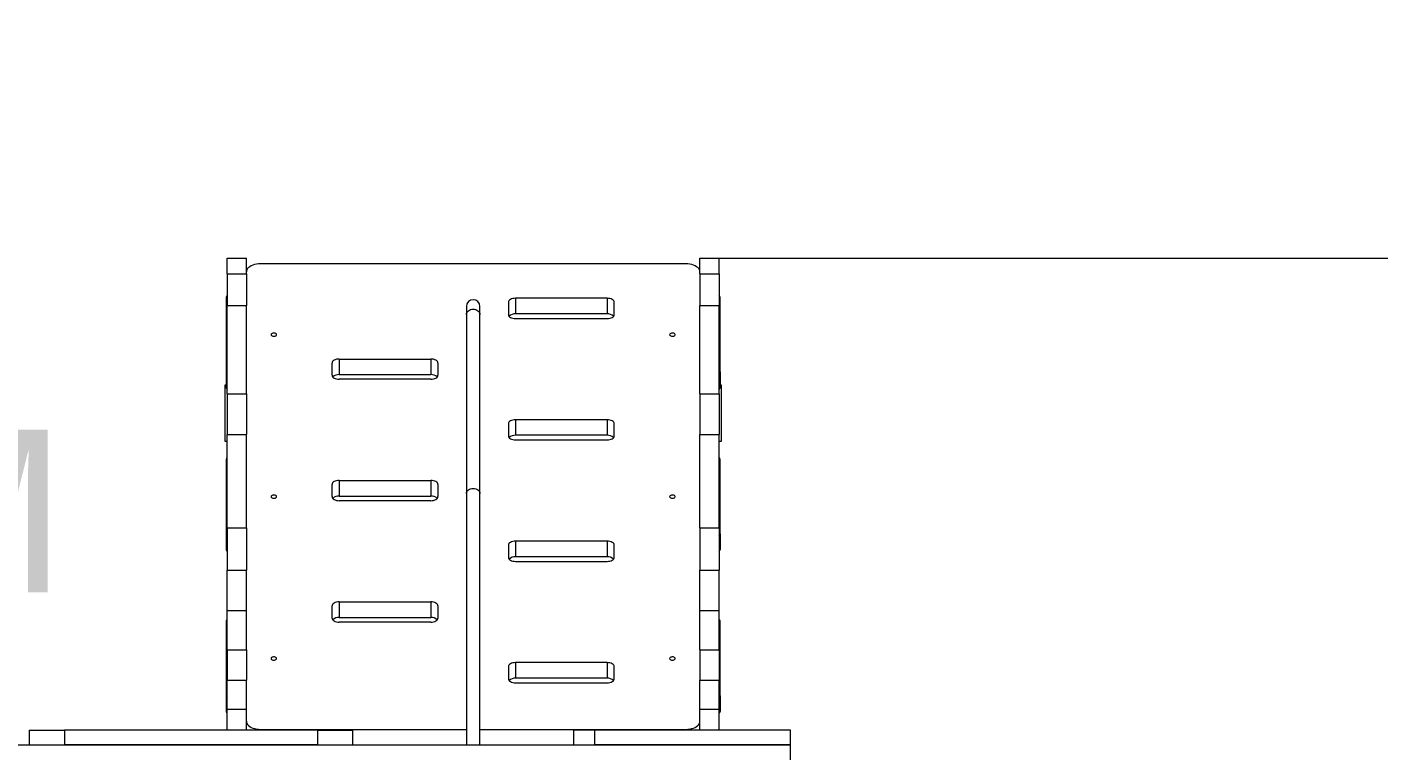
# Model space of a CAD drawing. Header units: millimetres. Extents: x -2809 to 3946, y -2926 to 2611.
# Drawn here: x -370 to 1546, y 412 to 1438 of the extents above; entities that cross this region are included whole.
import ezdxf

# ---------------------------------------------------------------- set-up
doc = ezdxf.new("R2010")
doc.units = ezdxf.units.MM
for name, color, linetype in [('DIKOM_АРТИКУЛ', 7, 'Continuous'), ('DIKOM_ОБЪЕКТ', 7, 'Continuous'), ('DIKOM_РАЗМЕР_ЗОНА', 7, 'Continuous'), ('DIKOM_РАЗМЕР_ОБЪЕКТА', 7, 'Continuous')]:
    doc.layers.add(name, color=color, linetype=linetype)
doc.styles.add('style1', font='arial.ttf', dxfattribs={"width": 0.8})
doc.dimstyles.new('1-50', dxfattribs={"dimtxt": 300, "dimasz": 200, "dimexe": 100, "dimexo": 0, "dimgap": 100, "dimtad": 1, "dimtxsty": 'style1', "dimcen": 200, "dimclrd": 7, "dimclre": 7, "dimclrt": 7, "dimadec": 1, "dimazin": 2, "dimtfac": 1, "dimtmove": 0, "dimatfit": 2, "dimfxl": 0, "dimlwd": 25, "dimlwe": 18, "dimarcsym": 0})

# ---------------------------------------------------------------- blocks, each defined once
blk = doc.blocks.new('*D15')
at = {"layer": 'Defpoints', "color": 0, "transparency": 16777216}
for p in [(597.4, 1110.8), (2261.6, 1110.8), (-254.2, -500.3)]:
    blk.add_point(p, dxfattribs=at)
at = {"layer": 'DIKOM_РАЗМЕР_ОБЪЕКТА', "color": 7, "lineweight": 18, "transparency": 16777216}
for p, q in [((597.4, 1110.8), (2361.6, 1110.8)), ((-254.2, -500.3), (2361.6, -500.3))]:
    blk.add_line(p, q, dxfattribs=at)
at = {"layer": 'DIKOM_РАЗМЕР_ОБЪЕКТА', "color": 7, "lineweight": 25, "transparency": 16777216}
blk.add_line((2261.6, -300.3), (2261.6, 910.8), dxfattribs=at)
at = {"layer": 'DIKOM_РАЗМЕР_ОБЪЕКТА', "color": 7, "transparency": 16777216}
for points in [[(2228.2, 910.8), (2294.9, 910.8), (2261.6, 1110.8)], [(2228.2, -300.3), (2294.9, -300.3), (2261.6, -500.3)]]:
    blk.add_solid(points, dxfattribs=at)
at = {"layer": 'DIKOM_РАЗМЕР_ОБЪЕКТА', "color": 7, "transparency": 16777216, "insert": (2008.4, 216.1), "char_height": 300, "attachment_point": 5, "rotation": 90, "style": 'style1'}
blk.add_mtext('1600', dxfattribs=at)
blk = doc.blocks.new('*D14')
at = {"layer": 'Defpoints', "color": 0, "transparency": 16777216}
for p in [(169.7, 2610.8), (3846, 2610.8), (169.7, -2000.3)]:
    blk.add_point(p, dxfattribs=at)
at = {"layer": 'DIKOM_РАЗМЕР_ЗОНА', "color": 7, "lineweight": 18, "transparency": 16777216}
for p, q in [((169.7, 2610.8), (3946, 2610.8)), ((169.7, -2000.3), (3946, -2000.3))]:
    blk.add_line(p, q, dxfattribs=at)
at = {"layer": 'DIKOM_РАЗМЕР_ЗОНА', "color": 7, "lineweight": 25, "transparency": 16777216}
blk.add_line((3846, -1800.3), (3846, 2410.8), dxfattribs=at)
at = {"layer": 'DIKOM_РАЗМЕР_ЗОНА', "color": 7, "transparency": 16777216}
for points in [[(3812.6, 2410.8), (3879.3, 2410.8), (3846, 2610.8)], [(3812.6, -1800.3), (3879.3, -1800.3), (3846, -2000.3)]]:
    blk.add_solid(points, dxfattribs=at)
at = {"layer": 'DIKOM_РАЗМЕР_ЗОНА', "color": 7, "transparency": 16777216, "insert": (3592.8, 227.9), "char_height": 300, "attachment_point": 5, "rotation": 90, "style": 'style1'}
blk.add_mtext('4600', dxfattribs=at)

msp = doc.modelspace()

# ---------------------------------------------------------------- linework, layer by layer
at = {"layer": 'DIKOM_ОБЪЕКТ', "color": 7, "linetype": 'Continuous', "lineweight": 15}
for p, q in [((-86.139, 1110.811), (-59.139, 1110.811)), ((-86.139, 1088.342), (-86.139, 1110.811)), ((-59.139, 1088.342), (-59.139, 1110.811)), ((563.861, 1102.519), (-39.139, 1102.519)), ((583.861, 1110.811), (610.861, 1110.811)), ((583.861, 1088.342), (583.861, 1110.811)), ((610.861, 1088.342), (610.861, 1110.811)), ((-86.139, 1088.342), (-59.139, 1088.342)), ((-86.139, 1088.342), (-86.139, 1043.765)), ((-59.139, 1088.342), (-59.139, 1043.765)), ((583.861, 1088.342), (610.861, 1088.342)), ((583.861, 1088.342), (583.861, 1043.765)), ((610.861, 1088.342), (610.861, 1043.765)), ((-87.639, 1054.912), (-87.639, 949.374)), ((612.361, 949.374), (612.361, 1054.912)), ((-86.139, 1043.765), (-59.139, 1043.765)), ((-86.139, 918.201), (-86.139, 1043.765)), ((-59.139, 918.201), (-59.139, 1043.765)), ((252.861, 1042.277), (252.861, 1030.918)), ((271.861, 1030.918), (271.861, 1042.277)), ((312.361, 1048.029), (312.361, 1030.822)), ((452.361, 1053.765), (322.361, 1053.765)), ((322.361, 1053.765), (322.361, 1031.648)), ((452.361, 1053.765), (452.361, 1031.648)), ((462.361, 1030.822), (462.361, 1048.029)), ((583.861, 1043.765), (610.861, 1043.765)), ((583.861, 918.201), (583.861, 1043.765)), ((610.861, 918.201), (610.861, 1043.765)), ((252.861, 1030.918), (252.861, 777.074)), ((271.861, 777.074), (271.861, 1030.918)), ((452.361, 1031.648), (322.361, 1031.648)), ((322.361, 1025.086), (452.361, 1025.086)), ((62.361, 944.786), (62.361, 961.993)), ((72.361, 967.729), (202.361, 967.729)), ((72.361, 967.729), (72.361, 945.612)), ((202.361, 967.729), (202.361, 945.612)), ((212.361, 961.993), (212.361, 944.786)), ((-87.639, 949.374), (-87.639, 927.257)), ((72.361, 945.612), (202.361, 945.612)), ((202.361, 939.05), (72.361, 939.05)), ((612.361, 949.374), (612.361, 927.257)), ((-89.139, 930.914), (-87.639, 930.914)), ((-89.139, 850.914), (-89.139, 930.914)), ((612.361, 930.914), (613.861, 930.914)), ((613.861, 930.914), (613.861, 850.914)), ((-86.139, 918.201), (-59.139, 918.201)), ((-86.139, 918.201), (-86.139, 860.58)), ((-59.139, 918.201), (-59.139, 860.58)), ((583.861, 918.201), (610.861, 918.201)), ((583.861, 918.201), (583.861, 860.58)), ((610.861, 918.201), (610.861, 860.58)), ((452.361, 881.692), (322.361, 881.692)), ((322.361, 881.692), (322.361, 859.575)), ((452.361, 881.692), (452.361, 859.575)), ((312.361, 875.956), (312.361, 858.749)), ((462.361, 858.749), (462.361, 875.956)), ((-86.139, 850.914), (-89.139, 850.914)), ((-86.139, 860.58), (-59.139, 860.58)), ((-86.139, 728.538), (-86.139, 860.58)), ((-59.139, 728.538), (-59.139, 860.58)), ((452.361, 859.575), (322.361, 859.575)), ((322.361, 853.013), (452.361, 853.013)), ((583.861, 860.58), (610.861, 860.58)), ((583.861, 728.538), (583.861, 860.58)), ((610.861, 728.538), (610.861, 860.58)), ((613.861, 850.914), (610.861, 850.914)), ((-87.639, 825.482), (-87.639, 719.944)), ((612.361, 719.944), (612.361, 825.482)), ((62.361, 772.713), (62.361, 789.92)), ((72.361, 795.656), (202.361, 795.656)), ((72.361, 795.656), (72.361, 773.539)), ((202.361, 795.656), (202.361, 773.539)), ((212.361, 789.92), (212.361, 772.713)), ((72.361, 773.539), (202.361, 773.539)), ((202.361, 766.977), (72.361, 766.977)), ((252.861, 777.074), (252.861, 420.811)), ((271.861, 420.811), (271.861, 777.074)), ((-86.139, 728.538), (-59.139, 728.538)), ((-86.139, 728.538), (-86.139, 668.73)), ((-59.139, 728.538), (-59.139, 668.73)), ((583.861, 728.538), (610.861, 728.538)), ((583.861, 728.538), (583.861, 668.73)), ((610.861, 728.538), (610.861, 668.73)), ((-87.639, 719.944), (-87.639, 697.827)), ((452.361, 709.619), (322.361, 709.619)), ((322.361, 709.619), (322.361, 687.502)), ((452.361, 709.619), (452.361, 687.502)), ((612.361, 719.944), (612.361, 697.827)), ((312.361, 703.884), (312.361, 686.676)), ((462.361, 686.676), (462.361, 703.884)), ((452.361, 687.502), (322.361, 687.502)), ((322.361, 680.941), (452.361, 680.941)), ((-86.139, 668.73), (-59.139, 668.73)), ((-86.139, 611.271), (-86.139, 668.73)), ((-59.139, 611.271), (-59.139, 668.73)), ((583.861, 668.73), (610.861, 668.73)), ((583.861, 611.271), (583.861, 668.73)), ((610.861, 611.271), (610.861, 668.73)), ((62.361, 600.64), (62.361, 617.847)), ((72.361, 623.583), (202.361, 623.583)), ((72.361, 623.583), (72.361, 601.466)), ((202.361, 623.583), (202.361, 601.466)), ((212.361, 617.847), (212.361, 600.64)), ((-87.639, 596.051), (-87.639, 490.513)), ((-86.139, 611.271), (-59.139, 611.271)), ((-86.139, 555.388), (-86.139, 611.271)), ((-59.139, 555.388), (-59.139, 611.271)), ((72.361, 601.466), (202.361, 601.466)), ((202.361, 594.904), (72.361, 594.904)), ((583.861, 611.271), (610.861, 611.271)), ((583.861, 555.388), (583.861, 611.271)), ((610.861, 555.388), (610.861, 611.271)), ((612.361, 490.513), (612.361, 596.051)), ((-86.139, 555.388), (-59.139, 555.388)), ((-86.139, 555.388), (-86.139, 512.845)), ((-59.139, 555.388), (-59.139, 512.845)), ((452.361, 537.546), (322.361, 537.546)), ((322.361, 537.546), (322.361, 515.429)), ((452.361, 537.546), (452.361, 515.429)), ((583.861, 555.388), (610.861, 555.388)), ((583.861, 555.388), (583.861, 512.845)), ((610.861, 555.388), (610.861, 512.845)), ((312.361, 531.811), (312.361, 514.603)), ((462.361, 514.603), (462.361, 531.811)), ((-86.139, 512.845), (-59.139, 512.845)), ((-86.139, 471.727), (-86.139, 512.845)), ((-59.139, 471.727), (-59.139, 512.845)), ((452.361, 515.429), (322.361, 515.429)), ((322.361, 508.868), (452.361, 508.868)), ((583.861, 512.845), (610.861, 512.845)), ((583.861, 471.727), (583.861, 512.845)), ((610.861, 471.727), (610.861, 512.845)), ((-87.639, 490.513), (-87.639, 468.396)), ((612.361, 490.513), (612.361, 468.396)), ((-86.139, 471.727), (-59.139, 471.727)), ((-86.139, 441.811), (-86.139, 471.727)), ((-59.139, 441.811), (-59.139, 471.727)), ((583.861, 471.727), (610.861, 471.727)), ((583.861, 441.811), (583.861, 471.727)), ((610.861, 441.811), (610.861, 471.727)), ((-366.928, 441.811), (-366.928, 420.811)), ((-366.928, 441.811), (-316.928, 441.811)), ((-316.928, 441.811), (-316.928, 420.811)), ((41.65, 441.811), (-316.928, 441.811)), ((-39.139, 442.906), (252.861, 442.906)), ((-39.139, 442.906), (-39.139, 441.811)), ((41.65, 441.811), (41.65, 420.811)), ((41.65, 441.811), (91.65, 441.811)), ((91.65, 420.811), (91.65, 441.811)), ((271.861, 442.906), (563.861, 442.906)), ((404.787, 441.811), (404.787, 420.811)), ((434.787, 441.811), (404.787, 441.811)), ((434.787, 420.811), (434.787, 441.811)), ((712.361, 441.811), (434.787, 441.811)), ((563.861, 442.906), (563.861, 441.811)), ((712.361, 420.811), (712.361, 441.811)), ((-1287.639, 420.811), (712.361, 420.811)), ((41.65, 420.811), (-316.928, 420.811)), ((712.361, 420.811), (434.787, 420.811)), ((712.361, 320.811), (712.361, 420.811))]:
    msp.add_line(p, q, dxfattribs=at)
at = {"layer": 'DIKOM_ОБЪЕКТ', "color": 7, "linetype": 'Continuous', "lineweight": 15, "flags": 128}
for points in [[(-39.139, 1102.519), (-41.985, 1102.403), (-44.774, 1102.055), (-47.447, 1101.483), (-49.952, 1100.698), (-52.236, 1099.717), (-54.254, 1098.56), (-55.964, 1097.25), (-57.332, 1095.813), (-58.329, 1094.28), (-58.935, 1092.68), (-59.139, 1091.048)], [(583.861, 1091.048), (583.657, 1092.68), (583.051, 1094.28), (582.054, 1095.813), (580.686, 1097.25), (578.976, 1098.56), (576.958, 1099.717), (574.674, 1100.698), (572.169, 1101.483), (569.496, 1102.055), (566.707, 1102.403), (563.861, 1102.519)], [(252.861, 1030.918), (253.043, 1032.351), (253.584, 1033.728), (254.462, 1034.997), (255.643, 1036.11), (257.083, 1037.023), (258.725, 1037.701), (260.508, 1038.119), (262.361, 1038.26), (264.214, 1038.119), (265.996, 1037.701), (267.639, 1037.023), (269.078, 1036.11), (270.26, 1034.997), (271.138, 1033.728), (271.678, 1032.351), (271.861, 1030.918)], [(322.361, 1053.765), (320.41, 1053.655), (318.534, 1053.329), (316.805, 1052.799), (315.29, 1052.085), (314.046, 1051.216), (313.122, 1050.224), (312.553, 1049.148), (312.361, 1048.029)], [(462.361, 1048.029), (462.169, 1049.148), (461.6, 1050.224), (460.676, 1051.216), (459.432, 1052.085), (457.917, 1052.799), (456.188, 1053.329), (454.312, 1053.655), (452.361, 1053.765)], [(312.361, 1030.822), (312.553, 1029.703), (313.122, 1028.627), (314.046, 1027.636), (315.29, 1026.766), (316.805, 1026.053), (318.534, 1025.523), (320.41, 1025.197), (322.361, 1025.086)], [(452.361, 1025.086), (454.312, 1025.197), (456.188, 1025.523), (457.917, 1026.053), (459.432, 1026.766), (460.676, 1027.636), (461.6, 1028.627), (462.169, 1029.703), (462.361, 1030.822)], [(-24.139, 1002.143), (-23.961, 1001.467), (-23.444, 1000.851), (-22.633, 1000.35), (-21.6, 1000.008), (-20.438, 999.855), (-19.249, 999.907), (-18.139, 1000.156), (-17.207, 1000.583), (-16.535, 1001.148), (-16.184, 1001.801), (-16.184, 1002.485), (-16.535, 1003.139), (-17.207, 1003.704), (-18.139, 1004.13), (-19.249, 1004.38), (-20.438, 1004.431), (-21.6, 1004.279), (-22.633, 1003.937), (-23.444, 1003.436), (-23.961, 1002.82), (-24.139, 1002.143)], [(540.861, 1002.143), (541.039, 1001.467), (541.556, 1000.851), (542.367, 1000.35), (543.4, 1000.008), (544.562, 999.855), (545.751, 999.907), (546.861, 1000.156), (547.793, 1000.583), (548.465, 1001.148), (548.816, 1001.801), (548.816, 1002.485), (548.465, 1003.139), (547.793, 1003.704), (546.861, 1004.13), (545.751, 1004.38), (544.562, 1004.431), (543.4, 1004.279), (542.367, 1003.937), (541.556, 1003.436), (541.039, 1002.82), (540.861, 1002.143)], [(72.361, 967.729), (70.41, 967.619), (68.534, 967.292), (66.805, 966.762), (65.29, 966.049), (64.046, 965.18), (63.122, 964.188), (62.553, 963.112), (62.361, 961.993)], [(212.361, 961.993), (212.169, 963.112), (211.6, 964.188), (210.676, 965.18), (209.432, 966.049), (207.917, 966.762), (206.188, 967.292), (204.312, 967.619), (202.361, 967.729)], [(62.361, 944.786), (62.553, 943.667), (63.122, 942.591), (64.046, 941.599), (65.29, 940.73), (66.805, 940.017), (68.534, 939.487), (70.41, 939.16), (72.361, 939.05)], [(202.361, 939.05), (204.312, 939.16), (206.188, 939.487), (207.917, 940.017), (209.432, 940.73), (210.676, 941.599), (211.6, 942.591), (212.169, 943.667), (212.361, 944.786)], [(322.361, 881.692), (320.41, 881.582), (318.534, 881.256), (316.805, 880.726), (315.29, 880.012), (314.046, 879.143), (313.122, 878.151), (312.553, 877.075), (312.361, 875.956)], [(462.361, 875.956), (462.169, 877.075), (461.6, 878.151), (460.676, 879.143), (459.432, 880.012), (457.917, 880.726), (456.188, 881.256), (454.312, 881.582), (452.361, 881.692)], [(312.361, 858.749), (312.553, 857.63), (313.122, 856.554), (314.046, 855.563), (315.29, 854.693), (316.805, 853.98), (318.534, 853.45), (320.41, 853.124), (322.361, 853.013)], [(452.361, 853.013), (454.312, 853.124), (456.188, 853.45), (457.917, 853.98), (459.432, 854.693), (460.676, 855.563), (461.6, 856.554), (462.169, 857.63), (462.361, 858.749)], [(72.361, 795.656), (70.41, 795.546), (68.534, 795.219), (66.805, 794.689), (65.29, 793.976), (64.046, 793.107), (63.122, 792.115), (62.553, 791.039), (62.361, 789.92)], [(212.361, 789.92), (212.169, 791.039), (211.6, 792.115), (210.676, 793.107), (209.432, 793.976), (207.917, 794.689), (206.188, 795.219), (204.312, 795.546), (202.361, 795.656)], [(-24.139, 772.713), (-23.961, 772.036), (-23.444, 771.42), (-22.633, 770.919), (-21.6, 770.577), (-20.438, 770.425), (-19.249, 770.476), (-18.139, 770.726), (-17.207, 771.152), (-16.535, 771.717), (-16.184, 772.371), (-16.184, 773.055), (-16.535, 773.708), (-17.207, 774.273), (-18.139, 774.7), (-19.249, 774.95), (-20.438, 775.001), (-21.6, 774.849), (-22.633, 774.507), (-23.444, 774.005), (-23.961, 773.389), (-24.139, 772.713)], [(62.361, 772.713), (62.553, 771.594), (63.122, 770.518), (64.046, 769.526), (65.29, 768.657), (66.805, 767.944), (68.534, 767.414), (70.41, 767.087), (72.361, 766.977)], [(202.361, 766.977), (204.312, 767.087), (206.188, 767.414), (207.917, 767.944), (209.432, 768.657), (210.676, 769.526), (211.6, 770.518), (212.169, 771.594), (212.361, 772.713)], [(252.861, 777.074), (253.043, 778.507), (253.584, 779.884), (254.462, 781.153), (255.643, 782.266), (257.083, 783.179), (258.725, 783.857), (260.508, 784.275), (262.361, 784.416), (264.214, 784.275), (265.996, 783.857), (267.639, 783.179), (269.078, 782.266), (270.26, 781.153), (271.138, 779.884), (271.678, 778.507), (271.861, 777.074), (271.861, 777.074)], [(540.861, 772.713), (541.039, 772.036), (541.556, 771.42), (542.367, 770.919), (543.4, 770.577), (544.562, 770.425), (545.751, 770.476), (546.861, 770.726), (547.793, 771.152), (548.465, 771.717), (548.816, 772.371), (548.816, 773.055), (548.465, 773.708), (547.793, 774.273), (546.861, 774.7), (545.751, 774.95), (544.562, 775.001), (543.4, 774.849), (542.367, 774.507), (541.556, 774.005), (541.039, 773.389), (540.861, 772.713)], [(322.361, 709.619), (320.41, 709.509), (318.534, 709.183), (316.805, 708.653), (315.29, 707.939), (314.046, 707.07), (313.122, 706.079), (312.553, 705.003), (312.361, 703.884)], [(462.361, 703.884), (462.169, 705.003), (461.6, 706.079), (460.676, 707.07), (459.432, 707.939), (457.917, 708.653), (456.188, 709.183), (454.312, 709.509), (452.361, 709.619)], [(312.361, 686.676), (312.553, 685.557), (313.122, 684.481), (314.046, 683.49), (315.29, 682.62), (316.805, 681.907), (318.534, 681.377), (320.41, 681.051), (322.361, 680.941)], [(452.361, 680.941), (454.312, 681.051), (456.188, 681.377), (457.917, 681.907), (459.432, 682.62), (460.676, 683.49), (461.6, 684.481), (462.169, 685.557), (462.361, 686.676)], [(72.361, 623.583), (70.41, 623.473), (68.534, 623.146), (66.805, 622.616), (65.29, 621.903), (64.046, 621.034), (63.122, 620.042), (62.553, 618.966), (62.361, 617.847)], [(212.361, 617.847), (212.169, 618.966), (211.6, 620.042), (210.676, 621.034), (209.432, 621.903), (207.917, 622.616), (206.188, 623.146), (204.312, 623.473), (202.361, 623.583)], [(62.361, 600.64), (62.553, 599.521), (63.122, 598.445), (64.046, 597.453), (65.29, 596.584), (66.805, 595.871), (68.534, 595.341), (70.41, 595.014), (72.361, 594.904)], [(202.361, 594.904), (204.312, 595.014), (206.188, 595.341), (207.917, 595.871), (209.432, 596.584), (210.676, 597.453), (211.6, 598.445), (212.169, 599.521), (212.361, 600.64)], [(-24.139, 543.282), (-23.961, 542.606), (-23.444, 541.99), (-22.633, 541.488), (-21.6, 541.146), (-20.438, 540.994), (-19.249, 541.045), (-18.139, 541.295), (-17.207, 541.722), (-16.535, 542.287), (-16.184, 542.94), (-16.184, 543.624), (-16.535, 544.278), (-17.207, 544.843), (-18.139, 545.269), (-19.249, 545.519), (-20.438, 545.57), (-21.6, 545.418), (-22.633, 545.076), (-23.444, 544.575), (-23.961, 543.958), (-24.139, 543.282)], [(322.361, 537.546), (320.41, 537.436), (318.534, 537.11), (316.805, 536.58), (315.29, 535.866), (314.046, 534.997), (313.122, 534.006), (312.553, 532.93), (312.361, 531.811)], [(462.361, 531.811), (462.169, 532.93), (461.6, 534.006), (460.676, 534.997), (459.432, 535.866), (457.917, 536.58), (456.188, 537.11), (454.312, 537.436), (452.361, 537.546)], [(540.861, 543.282), (541.039, 542.606), (541.556, 541.99), (542.367, 541.488), (543.4, 541.146), (544.562, 540.994), (545.751, 541.045), (546.861, 541.295), (547.793, 541.722), (548.465, 542.287), (548.816, 542.94), (548.816, 543.624), (548.465, 544.278), (547.793, 544.843), (546.861, 545.269), (545.751, 545.519), (544.562, 545.57), (543.4, 545.418), (542.367, 545.076), (541.556, 544.575), (541.039, 543.958), (540.861, 543.282)], [(312.361, 514.603), (312.553, 513.484), (313.122, 512.408), (314.046, 511.417), (315.29, 510.548), (316.805, 509.834), (318.534, 509.304), (320.41, 508.978), (322.361, 508.868)], [(452.361, 508.868), (454.312, 508.978), (456.188, 509.304), (457.917, 509.834), (459.432, 510.548), (460.676, 511.417), (461.6, 512.408), (462.169, 513.484), (462.361, 514.603)], [(-59.139, 454.378), (-58.935, 452.745), (-58.329, 451.146), (-57.332, 449.612), (-55.964, 448.176), (-54.254, 446.866), (-52.236, 445.708), (-49.952, 444.727), (-47.447, 443.943), (-44.774, 443.371), (-41.985, 443.023), (-39.139, 442.906)], [(563.861, 442.906), (566.707, 443.023), (569.496, 443.371), (572.169, 443.943), (574.674, 444.727), (576.958, 445.708), (578.976, 446.866), (580.686, 448.176), (582.054, 449.612), (583.051, 451.146), (583.657, 452.745), (583.861, 454.378)]]:
    msp.add_lwpolyline(points, dxfattribs=at)
at = {"layer": 'DIKOM_ОБЪЕКТ', "color": 7, "linetype": 'Continuous', "lineweight": 15}
for centre, radius, start, end in [((-83.995, 1054.627), 3.655, 125.913049, 175.522608), ((608.718, 1054.628), 3.654, 4.467709, 54.096634), ((262.361, 1042.277), 9.5, 0, 180), ((321.535, 1019.835), 11.842, 86.00127, 133.902552), ((453.186, 1019.834), 11.843, 46.099307, 93.997356), ((-83.995, 949.66), 3.655, 184.477392, 234.086951), ((71.535, 933.797), 11.843, 86.003128, 133.900694), ((203.186, 933.796), 11.844, 46.101165, 93.995498), ((608.718, 949.659), 3.654, 305.903366, 355.532291), ((-83.994, 927.543), 3.657, 184.486252, 234.075912), ((608.717, 927.543), 3.655, 305.914389, 355.523447), ((321.535, 847.761), 11.843, 86.003128, 133.900694), ((453.186, 847.76), 11.844, 46.101165, 93.995498), ((-83.995, 825.196), 3.655, 125.913049, 175.522608), ((608.718, 825.197), 3.654, 4.467709, 54.096634), ((71.535, 761.724), 11.843, 86.003128, 133.900694), ((203.186, 761.723), 11.844, 46.101165, 93.995498), ((-83.995, 720.229), 3.655, 184.477392, 234.086951), ((608.718, 720.228), 3.654, 305.903366, 355.532291), ((-83.994, 698.113), 3.657, 184.486252, 234.075912), ((608.717, 698.112), 3.655, 305.914389, 355.523447), ((321.535, 675.688), 11.843, 86.003128, 133.900694), ((453.186, 675.687), 11.844, 46.101165, 93.995498), ((-83.995, 595.766), 3.655, 125.913049, 175.522608), ((71.535, 589.652), 11.843, 86.001227, 133.901259), ((203.187, 589.651), 11.844, 46.1006, 93.997399), ((608.718, 595.767), 3.654, 4.467709, 54.096634), ((321.535, 503.615), 11.843, 86.003128, 133.900694), ((453.186, 503.614), 11.844, 46.101165, 93.995498), ((-83.995, 490.798), 3.655, 184.476959, 234.087384), ((608.718, 490.798), 3.654, 305.902933, 355.532724), ((-83.994, 468.682), 3.656, 184.481821, 234.081433), ((608.718, 468.681), 3.654, 305.908876, 355.52787)]:
    msp.add_arc(centre, radius, start, end, dxfattribs=at)

# ---------------------------------------------------------------- texts
at = {"layer": 'DIKOM_АРТИКУЛ', "insert": (-1971.068, 937.127), "char_height": 300, "width": 1667.53662, "attachment_point": 1, "style": 'style1'}
msp.add_mtext('H-1800 мм', dxfattribs=at)

# ---------------------------------------------------------------- dimensions: what is measured, and where the dimension line sits
at = {"layer": 'DIKOM_РАЗМЕР_ЗОНА'}
dim = msp.add_linear_dim(base=(3845.967, 2610.811), p1=(169.747, -2000.254), p2=(169.747, 2610.811), angle=90, text='4600', dimstyle='1-50', dxfattribs=at)
dim.commit()
dim.dimension.update_dxf_attribs({"geometry": '*D14', "text_midpoint": (3845.967, 227.929), "dimtype": 160})
at = {"layer": 'DIKOM_РАЗМЕР_ОБЪЕКТА'}
dim = msp.add_linear_dim(base=(2261.557, 1110.811), p1=(-254.215, -500.254), p2=(597.361, 1110.811), angle=90, text='1600', dimstyle='1-50', dxfattribs=at)
dim.commit()
dim.dimension.update_dxf_attribs({"geometry": '*D15', "text_midpoint": (2261.557, 216.094), "dimtype": 160})

doc.saveas('drawing.dxf')
